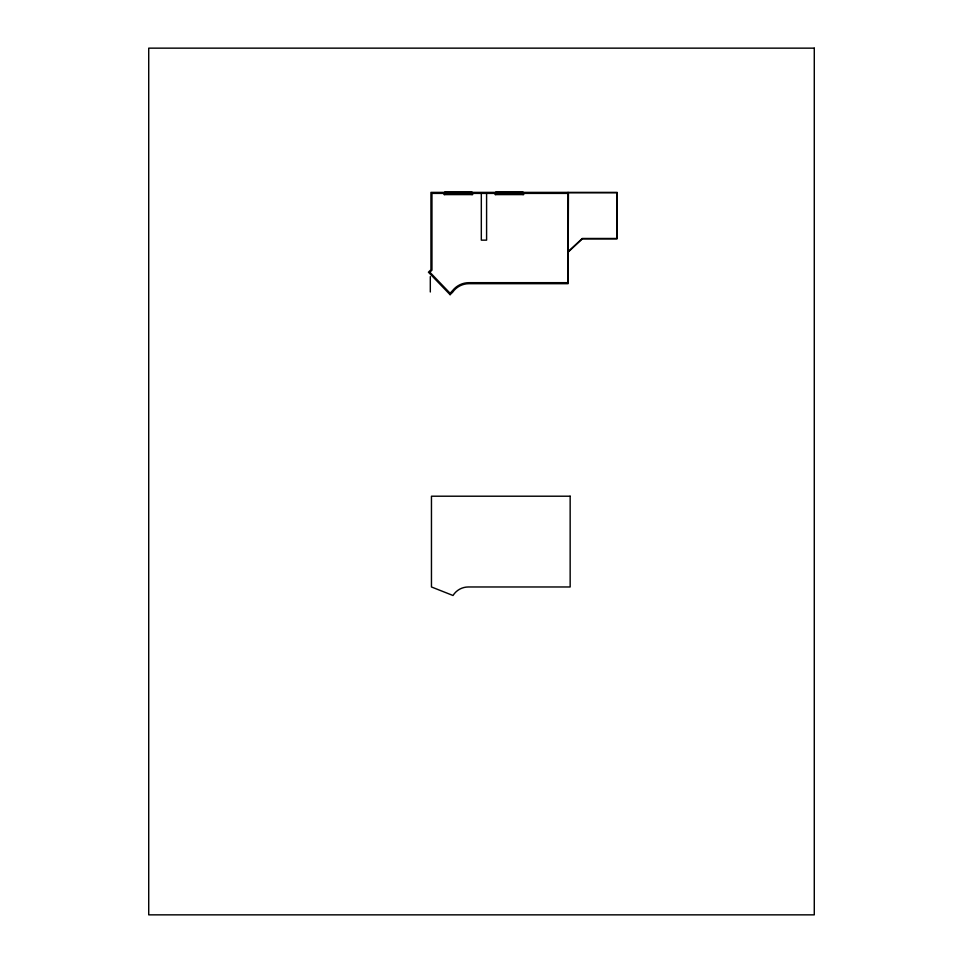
<?xml version="1.0" encoding="UTF-8"?>
<svg xmlns="http://www.w3.org/2000/svg" width="963" height="963" viewBox="0 0 963 963"><rect width="100%" height="100%" fill="white"/><g stroke="black" fill="none" stroke-linecap="round" stroke-linejoin="round"><path stroke-width="1.44" d="M568.435 251.331L582.254 238.475L616.777 238.475L616.777 192.744L568.423 192.744L568.062 282.677L468.933 282.677A20.861 20.861 0 0 0 452.803 290.332L450.118 293.258L450.094 294.678L452.622 292.246A19.874 19.874 0 0 1 468.957 283.688L568.062 283.688L568.062 192.383M568.062 252.174L582.398 238.836L617.139 238.836L617.139 192.383L430.943 192.383L430.943 269.76L428.427 272.192L450.094 294.678M568.062 193.394L431.954 193.394L431.954 270.182L429.847 272.216L450.118 293.258M524.438 193.394L494.356 193.394M523.595 193.924L523.595 194.598L495.187 194.598L495.187 193.924M523.078 194.598L523.078 192.07L495.704 192.07L495.704 194.598M486.592 193.394L486.592 240.148L481.319 240.148L481.319 193.394M473.399 193.394L443.317 193.394M472.568 193.924L472.568 194.598L444.148 194.598L444.148 193.924M472.051 194.598L472.051 192.07L444.665 192.07L444.665 194.598M430.305 276.61L430.305 291.994M814.277 48.15L148.723 48.15L148.723 914.85L814.277 914.85L814.277 48.15M570.156 496.21L431.46 496.21L431.46 586.973L453.007 595.495A18.044 18.044 0 0 1 468.331 586.973L570.156 586.973L570.156 496.21"/></g></svg>
